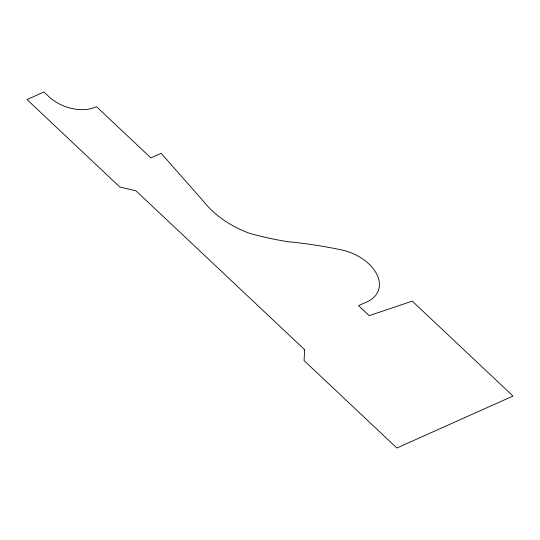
<?xml version="1.0" encoding="UTF-8"?>
<svg xmlns="http://www.w3.org/2000/svg" width="540" height="540" viewBox="0 0 540 540"><rect width="100%" height="100%" fill="white"/><g stroke="black" fill="none" stroke-linecap="round" stroke-linejoin="round"><path stroke-width="0.81" d="M304.675 349.724L304.067 360.585L396.866 448.011L513 396.043L412.243 301.124L369.198 315.664L358.567 305.647L366.775 301.975A40.547 26.224 19.8 0 0 377.305 275.306A40.547 26.224 19.8 0 0 343.548 250.344A333.673 215.818 19.8 0 0 288.063 241.731A226.058 146.212 19.8 0 1 249.548 233.334A78.752 50.935 19.8 0 1 203.506 201.359L161.17 153.293L150.876 157.903L96.458 106.636A34.121 22.066 19.8 0 1 48.863 96.626L43.949 91.989L27 99.576L119.799 186.995L136.019 190.843L304.675 349.724"/></g></svg>
